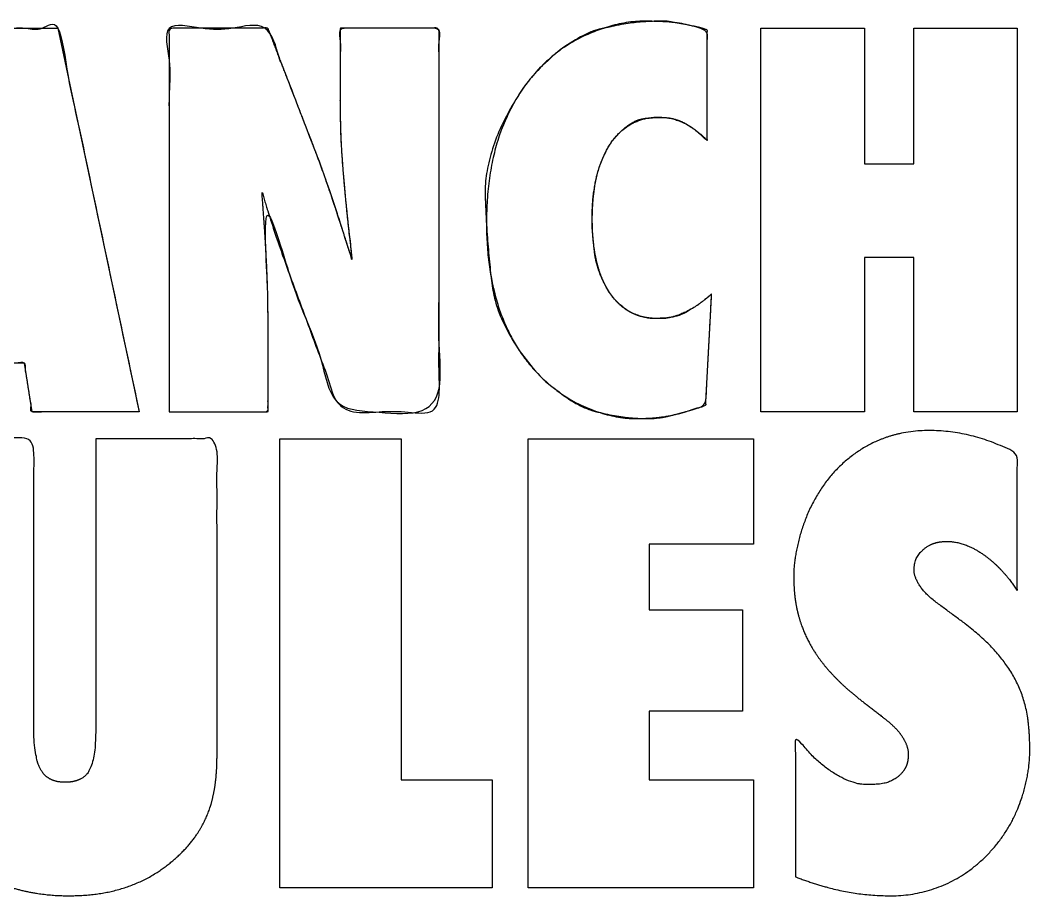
# Model space of a CAD drawing. Header units: millimetres. Extents: x -159872 to 386485, y -250577 to 158966.
# Drawn here: x 229107 to 229858, y -10645 to -9994 of the extents above; entities that cross this region are included whole.
import ezdxf

# ---------------------------------------------------------------- set-up
doc = ezdxf.new("R2010")
doc.units = ezdxf.units.MM
doc.layers.add('Flavour Filled', color=7, linetype='Continuous', lineweight=5)
doc.layers.add('LDS-elevation', color=7, linetype='Continuous', lineweight=9)

# ---------------------------------------------------------------- blocks, each defined once
blk = doc.blocks.new('Block_14!')
at = {"layer": 'Flavour Filled', "color": 250, "lineweight": 25, "flags": 128}
for points in [[(2384.219775065837, -332.6627570353764), (2304.593420919078, -332.6627570353764), (2304.593420919078, -332.6627570353764), (2298.864364930926, -296.4503937631795), (2298.864364930926, -296.4503937631795), (2246.953528355362, -296.4503937631795), (2246.953528355362, -296.4503937631795), (2240.670914424642, -332.6627570353764), (2240.670914424642, -332.6627570353764), (2161.049934626838, -332.6627570353764), (2161.049934626838, -332.6627570353764), (2229.589006875329, -47.41918614314562), (2229.589006875329, -47.41918614314562), (2323.806718440316, -47.41918614314562), (2323.806718440316, -47.41918614314562), (2384.219775065837, -332.6627570353764)], [(3037.654618652479, -332.6627570353764), (2960.618700702988, -332.6627570353764), (2960.618700702988, -332.6627570353764), (2960.618700702988, -217.9365298505163), (2960.618700702988, -217.9365298505163), (2923.852779488221, -217.9365298505163), (2923.852779488221, -217.9365298505163), (2923.852779488221, -332.6627570353764), (2923.852779488221, -332.6627570353764), (2846.81686153873, -332.6627570353764), (2846.81686153873, -332.6627570353764), (2846.81686153873, -47.41918614314562), (2846.81686153873, -47.41918614314562), (2923.852779488221, -47.41918614314562), (2923.852779488221, -47.41918614314562), (2923.852779488221, -148.2903417168862), (2923.852779488221, -148.2903417168862), (2960.618700702988, -148.2903417168862), (2960.618700702988, -148.2903417168862), (2960.618700702988, -47.41918614314562), (2960.618700702988, -47.41918614314562), (3037.654618652479, -47.41918614314562), (3037.654618652479, -47.41918614314562), (3037.654618652479, -332.6627570353764)]]:
    blk.add_lwpolyline(points, close=True, dxfattribs=at)
at = {"layer": 'Flavour Filled', "color": 7, "linetype": 'Continuous', "lineweight": 25, "transparency": 33554687, "flags": 128}
blk.add_lwpolyline([(3037.654618652479, -332.6627570353764), (2960.618700702988, -332.6627570353764), (2960.618700702988, -217.9365298505163), (2923.852779488221, -217.9365298505163), (2923.852779488221, -332.6627570353764), (2846.81686153873, -332.6627570353764), (2846.81686153873, -47.41918614314562), (2923.852779488221, -47.41918614314562), (2923.852779488221, -148.2903417168862), (2960.618700702988, -148.2903417168862), (2960.618700702988, -47.41918614314562), (3037.654618652479, -47.41918614314562)], close=True, dxfattribs=at)
at = {"layer": 'Flavour Filled', "color": 7, "linetype": 'Continuous', "lineweight": 25, "transparency": 33554687}
for points, degree, knots in [([(2384.219775065837, -332.6627570353764), (2323.806718440316, -47.41918614314562), (2229.589006875329, -47.41918614314554), (2161.049934626838, -332.6627570353764), (2240.670914424642, -332.6627570353764), (2246.953528355362, -296.4503937631795), (2298.864364930926, -296.4503937631795), (2304.593420919078, -332.6627570353764), (2384.219775065837, -332.6627570353764)], 1, [0, 0, 0.3025457194606236, 0.4003097906341503, 0.704714369290359, 0.7873322869468415, 0.8254690032836626, 0.8793337664725899, 0.9173765057037845, 1, 1]), ([(2810.23501177574, -244.9103872656478), (2809.985808558543, -249.5401583213419), (2809.736605341346, -254.1699293770361), (2809.360317343086, -261.158688595784), (2808.302363108106, -280.8503295861476), (2807.173859859461, -301.6912909577341), (2806.26804198493, -319.0771777199549), (2805.815672767892, -326.1186282426864), (2806.295541971137, -328.1527860753574), (2777.848748109132, -336.2564581686264), (2764.545441301468, -338.0520612197452), (2740.856311860962, -336.6234381241472), (2706.586898850521, -328.1613652575356), (2682.52113290142, -306.0602671331728), (2680.886255948702, -304.3052734812678), (2679.251378995986, -302.5502798293628), (2677.72707927306, -300.9107675006711), (2676.202779550134, -299.2712551719795), (2651.055340097625, -267.6344709280695), (2643.433951459033, -214.5682807733454), (2640.052933619438, -133.7191308217957), (2673.600519785159, -86.9730508793509), (2675.318833505432, -84.93147006931443), (2677.037147225706, -82.88988925927796), (2678.755057869808, -80.8575792011923), (2680.47296851391, -78.82526914310662), (2706.418627371029, -53.24496251728525), (2746.185423554047, -43.42703818446194), (2774.915179055106, -41.81729560355016), (2780.518980730763, -42.89049486166613), (2793.574127807988, -45.1554683566178), (2807.330630904617, -48.36671029824041), (2806.869718914454, -50.4462694413715), (2806.916826654447, -57.47546055006967), (2806.907454095774, -74.68371899884153), (2806.908263817259, -95.28688853000028), (2806.904455940825, -114.7598469913216), (2806.766587243708, -128.6372396095576), (2807.311754000691, -131.8567863289967), (2797.879935546737, -122.3903193584251), (2785.016738848896, -115.0345849832453), (2772.044794729505, -113.2671705988938), (2748.846735572607, -115.7468345688899), (2736.339728997989, -131.176399256972), (2735.508384393706, -132.435004603337), (2734.677039789422, -133.693609949702), (2733.845695185137, -134.9638037360056), (2733.014350580853, -136.2339975223091), (2725.747253826576, -150.2739994659999), (2721.98374905558, -172.3929537331458), (2721.196197398097, -192.7503265602301), (2721.672875251017, -200.7367232685247), (2724.513628026948, -227.3633331542285), (2733.177596430421, -242.4166893496046), (2733.693533930292, -243.2013442973251), (2734.209471430163, -243.9859992450456), (2734.725408930035, -244.7713259863858), (2735.241346429905, -245.5566527277259), (2740.796793174429, -252.7943958129046), (2747.942276602511, -257.5642918848802), (2748.696700837349, -257.9794603418076), (2749.451125072186, -258.3946287987351), (2750.205549307023, -258.8104690492822), (2750.959973541861, -259.2263092998293), (2759.367648634087, -262.6162356301872), (2768.598631405461, -263.6345493349914), (2790.400188730132, -261.4165228228223), (2807.71780108301, -247.2200137299141), (2808.976406429374, -246.065200497781), (2810.23501177574, -244.9103872656478)], 2, [0, 0, 0, 0.02025591439068649, 0.02025591439068649, 0.05083276701778323, 0.08140961964487999, 0.1119864722719765, 0.1425633248990733, 0.1731401775261704, 0.2037170301532733, 0.2342938827803739, 0.2648707354074746, 0.2954475880345753, 0.3260244406616769, 0.3260244406616769, 0.3282689690389222, 0.3282689690389222, 0.3303638914993438, 0.3303638914993438, 0.3681833062771946, 0.4060027210550453, 0.443822135832896, 0.443822135832896, 0.4455760930760355, 0.4455760930760355, 0.4473252215838526, 0.4473252215838526, 0.4712738756479833, 0.4952225297121141, 0.5191711837762448, 0.5431198378403709, 0.567068491904495, 0.591017145968621, 0.614965800032747, 0.6389144540968729, 0.6628631081609989, 0.6868117622251247, 0.7107604162892508, 0.7347090703533768, 0.7586577244175026, 0.7826063784816284, 0.8065550325457557, 0.8305036866098789, 0.8544523406740046, 0.8544523406740046, 0.8562710833350219, 0.8562710833350219, 0.8581015012196256, 0.8581015012196256, 0.8771635980187297, 0.8962256948178335, 0.9152877916169374, 0.9343498884160415, 0.9534119852151455, 0.9534119852151455, 0.9544426314540149, 0.9544426314540149, 0.9554738938242503, 0.9554738938242503, 0.9654875531620422, 0.9654875531620422, 0.9664912379366518, 0.9664912379366518, 0.9674953004606318, 0.9674953004606318, 0.9780615370667735, 0.9886277736729175, 0.9991940102790622, 0.9991940102790622, 1, 1, 1]), ([(2406.573707758817, -332.6627570353764), (2406.573707758817, -190.040971589261), (2406.573707758817, -47.41918614314562), (2443.336941799105, -47.41918614314562), (2480.100175839393, -47.41918614314562), (2491.967156565256, -78.19501970409922), (2503.834105701465, -108.970865445811), (2507.830707643316, -119.3355057884985), (2511.827309585166, -129.700146131186), (2515.399925765872, -138.9649704097884), (2518.233912911604, -146.3166408525539), (2521.172586223474, -154.276263669762), (2525.162748256514, -165.9652318491862), (2525.493942510988, -166.9198505826715), (2525.825136765463, -167.8744693161568), (2526.155659226317, -168.8290880496421), (2526.486181687172, -169.7837067831274), (2528.557598510056, -175.8603339275549), (2531.358474200563, -184.2827345014683), (2534.634494275362, -194.3970566964799), (2534.910186489932, -195.2839949025025), (2536.806382413363, -201.2773605071838), (2539.433654848259, -209.5770414572109), (2541.894905046607, -216.9924228928771), (2542.873827946271, -221.4313666326642), (2539.721159866991, -194.381992097376), (2537.748929589914, -174.5775751872277), (2536.443506717235, -160.2670783675378), (2536.074076199508, -155.8634664944606), (2535.704533735649, -151.4598640142709), (2534.781865197439, -138.8987926005385), (2534.041481022942, -124.5215712339783), (2533.852635643612, -111.9615619841932), (2533.860517466408, -110.2309856805273), (2533.859627102642, -102.3795813786064), (2533.859812730372, -70.39733471412431), (2533.859788456162, -47.41918614314562), (2570.62302249645, -47.41918614314562), (2607.386256536739, -47.41918614314562), (2607.386256536739, -190.040971589261), (2607.386256536739, -332.6627570353764), (2570.62302249645, -332.6627570353764), (2533.859788456162, -332.6627570353764), (2521.086536851657, -298.115362394118), (2508.313303659929, -263.5679609450883), (2504.716784167646, -253.8406494060221), (2501.120264675364, -244.1133378669559), (2498.915479387024, -238.1499706299838), (2496.710694098684, -232.1866033930116), (2495.470515038892, -228.8318110010036), (2494.740569729218, -226.8666811254049), (2490.991008733574, -216.3976249424976), (2487.453793302066, -206.2521068310778), (2484.887377172832, -198.6775503631436), (2484.479598445721, -197.4535423881892), (2484.071819718609, -196.2295344132347), (2483.663369197878, -195.0055264382803), (2483.254918677147, -193.7815184633259), (2479.338361874741, -181.7340195514072), (2476.093598691958, -170.4568439899904), (2475.78591721417, -169.3483845176113), (2475.478235736382, -168.2399250452321), (2475.67843023503, -170.7497460081464), (2475.878624733678, -173.2595669710606), (2479.113752308545, -216.2789520036094), (2480.008672027885, -247.8956095070747), (2480.103390023397, -259.2999205409182), (2480.09986620899, -261.0963233264238), (2480.100055289798, -264.8161650483007), (2480.10013102694, -271.09085600845), (2480.100206764082, -277.3655469685992), (2480.10017054408, -305.0141520019681), (2480.100175839393, -332.6627570353764), (2443.336941799105, -332.6627570353764), (2406.573707758817, -332.6627570353764)], 2, [0, 0, 0, 0.1953785342346977, 0.1953785342346977, 0.245740733516184, 0.245740733516184, 0.2909264182506613, 0.2909264182506613, 0.3061440155856294, 0.3061440155856294, 0.3197468890599854, 0.3333497625343413, 0.3469526360086973, 0.3469526360086973, 0.3480654684252419, 0.3480654684252419, 0.3491780585520554, 0.3491780585520554, 0.3562486142197958, 0.3633191698875362, 0.3703897255552766, 0.3774602812230201, 0.3845308368907641, 0.3916013925585086, 0.3986719482262536, 0.4057425038939987, 0.4128130595617439, 0.4198836152294889, 0.4198836152294889, 0.4220579745442983, 0.4220579745442983, 0.4282551604779536, 0.4344523464116091, 0.4406495323452645, 0.44684671827892, 0.4530439042125756, 0.4688589095149733, 0.4688589095149733, 0.4941616765976681, 0.4941616765976681, 0.5923229486475194, 0.5923229486475194, 0.6176257157302142, 0.6176257157302142, 0.6429765799560847, 0.6429765799560847, 0.6501144840064519, 0.6501144840064519, 0.6544903866390404, 0.6544903866390404, 0.6569520859870585, 0.6594137853350766, 0.6618754846830945, 0.6643371840311123, 0.6643371840311123, 0.664734301137755, 0.664734301137755, 0.6651314836511433, 0.6651314836511433, 0.669030832770394, 0.669030832770394, 0.6694130916212098, 0.6694130916212098, 0.6702497344200986, 0.6702497344200986, 0.6845851044815403, 0.6989204745429819, 0.7132558446044235, 0.7275912146658641, 0.7275912146658641, 0.7517723555720095, 0.7517723555720095, 0.8583233902553977, 0.8583233902553977, 1, 1, 1])]:
    blk.add_open_spline(points, degree=degree, knots=knots, dxfattribs=at)
at = {"layer": 'Flavour Filled', "color": 250, "lineweight": 25}
for points, knots in [([(2406.573707758817, -332.6627570353764), (2406.573707758817, -190.040971589261), (2406.573707758817, -47.41918614314562), (2443.336941799105, -47.41918614314562), (2480.100175839393, -47.41918614314562), (2499.4048372929, -97.48393385198655), (2518.709498746408, -147.5486815608216), (2520.281495816329, -151.9825194503381), (2523.837971238615, -162.1467569152449), (2525.825136765463, -167.8744693161568), (2527.808271530592, -173.6021817170686), (2532.193740279495, -186.8083006916317), (2534.59607426327, -194.2893944397615), (2538.570405316964, -206.8519351267247), (2542.544736370657, -219.4144758136885), (2540.41649418369, -200.8487873417674), (2537.182479698821, -169.075636308044), (2536.074020226442, -155.8627993972847), (2534.965560754062, -142.6539932482432), (2533.859788456162, -120.4848038006604), (2533.859788456158, -79.47180332263319), (2533.859788456162, -47.41918614314562), (2570.62302249645, -47.41918614314562), (2607.386256536739, -47.41918614314562), (2607.386256536739, -190.040971589261), (2607.386256536739, -332.6627570353764), (2570.62302249645, -332.6627570353764), (2533.859788456162, -332.6627570353764), (2514.46107589591, -280.1956753427584), (2495.062363335653, -227.7285936501517), (2492.01510747704, -219.3244554686589), (2486.518492081279, -203.5735822629613), (2484.071819718609, -196.2295344132347), (2479.170413469835, -181.5414387137819), (2475.478235736382, -168.2399250452321), (2476.679402728269, -183.2988508227174), (2478.431440488248, -209.5323916690236), (2480.100175839394, -243.0642983989219), (2480.100175839397, -296.267665898643), (2480.100175839393, -332.6627570353764), (2443.336941799105, -332.6627570353764), (2406.573707758817, -332.6627570353764)], [0, 0, 0, 0.137274815615507, 0.137274815615507, 0.172659775623717, 0.172659775623717, 0.2243058200182549, 0.2243058200182549, 0.2288337178805938, 0.233361615742933, 0.233361615742933, 0.2378885277756552, 0.2424154398083772, 0.2424154398083772, 0.2500067487332773, 0.2500067487332773, 0.2607731812913309, 0.2715396138493844, 0.2715396138493844, 0.2823027849135752, 0.2930659559777661, 0.3315674118043283, 0.3315674118043283, 0.3757272388636174, 0.3757272388636174, 0.5470438693125438, 0.5470438693125438, 0.5912036963718329, 0.5912036963718329, 0.6583966455276391, 0.6583966455276391, 0.6691347751109775, 0.6798729046943158, 0.6798729046943158, 0.7013527010851376, 0.7013527010851376, 0.7248589154391368, 0.7483651297931362, 0.795377558501135, 0.897173934907397, 0.897173934907397, 1, 1, 1]), ([(2810.23501177574, -244.9103872656478), (2808.018092830981, -286.1074591954519), (2805.801173886225, -327.3045311252577), (2792.959167053496, -332.475998409121), (2769.959640692059, -337.6501528674629), (2735.87551960683, -337.6501528674629), (2695.600148523149, -320.1002163484128), (2679.251378995986, -302.5502798293628), (2660.959782320871, -282.8761318850626), (2642.673559994714, -227.1777228820602), (2642.673559994714, -157.4374836416827), (2659.854010022971, -103.3056973596427), (2677.037147225706, -82.88988925927796), (2694.216253666723, -62.56678867842123), (2740.121255282852, -42.2436880975645), (2778.179707421775, -42.2436880975645), (2797.210277078475, -45.75716872819655), (2806.908289771363, -49.26796218435008), (2806.908289771379, -90.0028401038537), (2806.908289771363, -130.7377180233577), (2798.314705789136, -122.1481648028488), (2780.674748925057, -113.5559244078614), (2759.79943398887, -113.5559244078614), (2741.327796623696, -123.6247671787817), (2734.677039789422, -133.693609949702), (2728.026282955147, -143.8551602401304), (2721.375526120873, -171.9347899531626), (2721.375526120873, -198.5378172902618), (2723.036199948581, -214.0562499035697), (2726.357547604, -227.7285936501517), (2731.113846430937, -239.2780695587226), (2734.209471430164, -243.9859992450455), (2737.30509642939, -248.6979596930863), (2744.924579663161, -255.9036180571703), (2749.451125072186, -258.3946287987351), (2753.977670481211, -260.8896703020176), (2764.327322985134, -263.3820246308216), (2780.119847395248, -263.3820246308216), (2800.166169004819, -254.1488931227133), (2810.23501177574, -244.9103872656478)], [0, 0, 0, 0.0718088361571274, 0.0718088361571274, 0.09590515775912264, 0.1200014793611201, 0.1440978009631176, 0.1681941225651151, 0.1681941225651151, 0.1951823803297281, 0.2221706380943414, 0.2491588958589547, 0.2761471536235682, 0.2761471536235682, 0.3030611113138372, 0.3299750690041063, 0.3568890266943761, 0.3838029843846444, 0.3838029843846444, 0.4900997055590363, 0.4900997055590363, 0.5218056665789993, 0.5535116275989622, 0.5852175886189251, 0.6169235496388894, 0.6169235496388894, 0.6488330436774927, 0.6807425377160954, 0.7126520317546982, 0.7445615257933018, 0.776471019831905, 0.8083805138705072, 0.8083805138705072, 0.8403090837465778, 0.8722376536226457, 0.8722376536226457, 0.9041782402169829, 0.9361188268113233, 0.9680594134056617, 1, 1, 1])]:
    blk.add_open_spline(points, degree=2, knots=knots, dxfattribs=at)
blk = doc.blocks.new('Block_16!')
at = {"layer": 'Flavour Filled', "color": 250, "lineweight": 25, "flags": 128}
for points in [[(2646.78741741556, -693.5894640735644), (2488.87292201233, -693.5894640735644), (2488.87292201233, -693.5894640735644), (2488.87292201233, -359.5951737924797), (2488.87292201233, -359.5951737924797), (2579.075994906446, -359.5951737924797), (2579.075994906446, -359.5951737924797), (2579.075994906446, -613.3343110988366), (2579.075994906446, -613.3343110988366), (2646.78741741556, -613.3343110988366), (2646.78741741556, -613.3343110988366), (2646.78741741556, -693.5894640735644)], [(2673.608105885417, -693.5894640735644), (2673.608105885417, -359.5951737924797), (2673.608105885417, -359.5951737924797), (2841.255547249756, -359.5951737924797), (2841.255547249756, -359.5951737924797), (2841.255547249756, -438.1197864030569), (2841.255547249756, -438.1197864030569), (2763.811178779534, -438.1197864030569), (2763.811178779534, -438.1197864030569), (2763.811178779534, -486.7898905575561), (2763.811178779534, -486.7898905575561), (2833.253141652798, -486.7898905575561), (2833.253141652798, -486.7898905575561), (2833.253141652798, -562.2833703563911), (2833.253141652798, -562.2833703563911), (2763.811178779534, -562.2833703563911), (2763.811178779534, -562.2833703563911), (2763.811178779534, -613.3343110988366), (2763.811178779534, -613.3343110988366), (2841.255547249756, -613.3343110988366), (2841.255547249756, -613.3343110988366), (2841.255547249756, -693.5894640735644), (2841.255547249756, -693.5894640735644), (2673.608105885417, -693.5894640735644)]]:
    blk.add_lwpolyline(points, close=True, dxfattribs=at)
at = {"layer": 'Flavour Filled', "color": 250, "lineweight": 25}
for points, knots in [([(2351.946602873385, -359.5951737924797), (2397.048139320443, -359.5951737924797), (2442.149675767501, -359.5951737924798), (2442.149675767505, -477.7045536457645), (2442.149675767501, -610.6310135734708), (2437.498176745226, -634.643604713301), (2432.846677722951, -643.8337414297534), (2428.304009267056, -653.4632311734397), (2413.163124667977, -670.8774653813258), (2402.562221350314, -678.6648970200041), (2388.285263346071, -689.0481392049084), (2353.565625496678, -699.4313813898123), (2309.976968281013, -699.4313813898123), (2271.145953479523, -687.9665514773143), (2255.466290397505, -676.4990343903371), (2235.562389035294, -661.8996154486745), (2215.663862022039, -615.1750256166056), (2215.663862022045, -471.3225142593421), (2215.663862022039, -359.5951737924797), (2260.765398469097, -359.5951737924797), (2305.866934916155, -359.5951737924798), (2305.866934916162, -467.321311460861), (2305.866934916155, -585.9708133843233), (2308.513801777473, -601.4395332697791), (2313.818284198022, -610.5248701815702), (2322.742390641103, -615.0648514629873), (2335.503782239475, -615.0648514629873), (2344.478944997647, -610.8473311189897), (2346.969955739212, -606.6271236005134), (2349.456935719059, -602.193285710997), (2351.946602873385, -586.5122790417399), (2351.94660287339, -467.4287984399966), (2351.946602873385, -359.5951737924798)], [0, 0, 0, 0.0615244312664424, 0.0615244312664424, 0.22264116907947, 0.2428536162912877, 0.2630660635031056, 0.2630660635031056, 0.2839593527730309, 0.3048526420429562, 0.3048526420429562, 0.3328929936281294, 0.3609333452133034, 0.3889736967984778, 0.4170140483836521, 0.4170140483836521, 0.4526449248324022, 0.4882758012811519, 0.612195548749673, 0.612195548749673, 0.6622188553423826, 0.6622188553423826, 0.7817007629922332, 0.7938161551096878, 0.8059315472271426, 0.8180469393445972, 0.8301623314620532, 0.8422777235795093, 0.8543931156969657, 0.8543931156969657, 0.8669613236293116, 0.8795295315616571, 1, 1, 1]), ([(2872.621591349987, -685.3667101693702), (2872.621591349988, -632.91037717467), (2872.621591349987, -580.4540441799734), (2885.923105018537, -598.6247180035557), (2914.693338572542, -616.795391827138), (2935.999945012528, -616.795391827138), (2945.519260602596, -613.7145462875436), (2949.195315289176, -610.6310135734708), (2952.871369975758, -607.5515116211157), (2956.552799011296, -599.8151362975289), (2956.552799011296, -588.4604805386489), (2948.54770623986, -575.3752844156181), (2940.542613468424, -568.9905578547141), (2933.187816920783, -563.2588146920851), (2925.833020373143, -557.527071529455), (2918.476880238263, -552.0129894995837), (2905.931806185409, -541.0345381676927), (2895.548564000505, -530.1111739126111), (2887.109492550792, -518.8640051328708), (2880.619966185227, -507.2876574795148), (2875.862323771053, -495.3377925736482), (2872.831190959309, -483.0036617173567), (2871.320998902397, -470.0246089862265), (2871.320998902397, -451.5314742252248), (2876.730281127606, -427.0875915815961), (2882.139563352816, -414.3221692215064), (2884.840173703704, -408.3727649261186), (2891.112038936511, -397.5044877478462), (2894.68329381843, -392.5829276904827), (2898.254548700349, -387.6653983948372), (2906.471928255587, -378.9589530845137), (2911.123427277862, -375.1700370698361), (2923.884818876234, -364.3555033811333), (2954.712084493528, -353.5382825179522), (2988.892943859982, -353.5382825179522), (3021.340575687807, -362.083497359566), (3037.673222168099, -370.6287122011797), (3037.673222168094, -421.6796529436274), (3037.673222168099, -472.7305936860708), (3032.155109376511, -464.1853788444572), (3019.6046609747, -450.7212911199585), (3005.545364103214, -440.878171005232), (2991.703728364487, -435.95392377339), (2979.700119969052, -435.95392377339), (2971.154905127437, -438.983712997893), (2967.801311378275, -442.0108150479175), (2964.338887062736, -444.9331172932807), (2960.879149921673, -451.9627657290232), (2960.879149921673, -462.7772994177258), (2970.070630225364, -476.0841874352326), (2979.264797703535, -482.6785136054588), (2986.404620292896, -487.9776216770512), (2993.544442882257, -493.2767297486427), (3007.8214008865, -503.5551721288857), (3028.260049969932, -524.6454610233526), (3034.427115398078, -535.4599947120553), (3040.698980630885, -546.2785591624756), (3046.970845863691, -571.5863684009403), (3046.970845863691, -610.741187727089), (3031.936104656513, -651.4102298718694), (3016.901363449334, -667.4163846530245), (3001.866622242155, -683.4265701958968), (2963.798764992557, -699.4313813898123), (2924.861606799166, -699.4313813898123), (2890.79226517357, -692.3963586051127), (2872.621591349987, -685.3667101693702)], [0, 0, 0, 0.04947768587430662, 0.04947768587430662, 0.07071794550189583, 0.09195820512948563, 0.1131984647570766, 0.1344387243846696, 0.1344387243846696, 0.155667521121153, 0.1768963178576368, 0.1981251145941205, 0.2193539113306026, 0.2193539113306026, 0.2386857661383689, 0.2386857661383689, 0.2577457832293593, 0.2768058003203498, 0.2958658174113405, 0.3149258345023315, 0.3339858515933242, 0.3530458686843157, 0.3721058857753066, 0.3911659028662975, 0.4102259199572886, 0.4292859370482799, 0.4292859370482799, 0.4382681766457364, 0.4472504162431924, 0.4472504162431924, 0.4562278374970619, 0.465205258750933, 0.465205258750933, 0.4902361389776936, 0.5152670192044541, 0.5402978994312154, 0.565328779657976, 0.565328779657976, 0.6346527611759624, 0.6346527611759624, 0.6484657458518812, 0.6622787305277988, 0.6760917152037151, 0.6899046998796334, 0.7037176845555517, 0.7175306692314716, 0.7175306692314716, 0.7313836256618507, 0.7452365820922282, 0.7590895385226051, 0.7729424949529826, 0.7729424949529826, 0.7838287635844303, 0.7838287635844303, 0.8053675894015816, 0.8269064152187334, 0.8269064152187334, 0.848541665984669, 0.8701769167506045, 0.8918121675165399, 0.9134474182824753, 0.9134474182824753, 0.9350855637118577, 0.9567237091412397, 0.9783618545706197, 1, 1, 1])]:
    blk.add_open_spline(points, degree=2, knots=knots, dxfattribs=at)
blk = doc.blocks.new('Group-262')
at = {"layer": 'Flavour Filled'}
for name, p in [('Block_14!', (166137.9985552434, 26505.17797206895)), ('Block_16!', (166137.9985552434, 26512.11038882605))]:
    blk.add_blockref(name, p, dxfattribs=at)

msp = doc.modelspace()

# ---------------------------------------------------------------- block references
at = {"layer": 'LDS-elevation', "color": 7}
msp.add_blockref('Group-262', (60673.51322731731, -36457.51521503358), dxfattribs=at)

doc.saveas('drawing.dxf')
